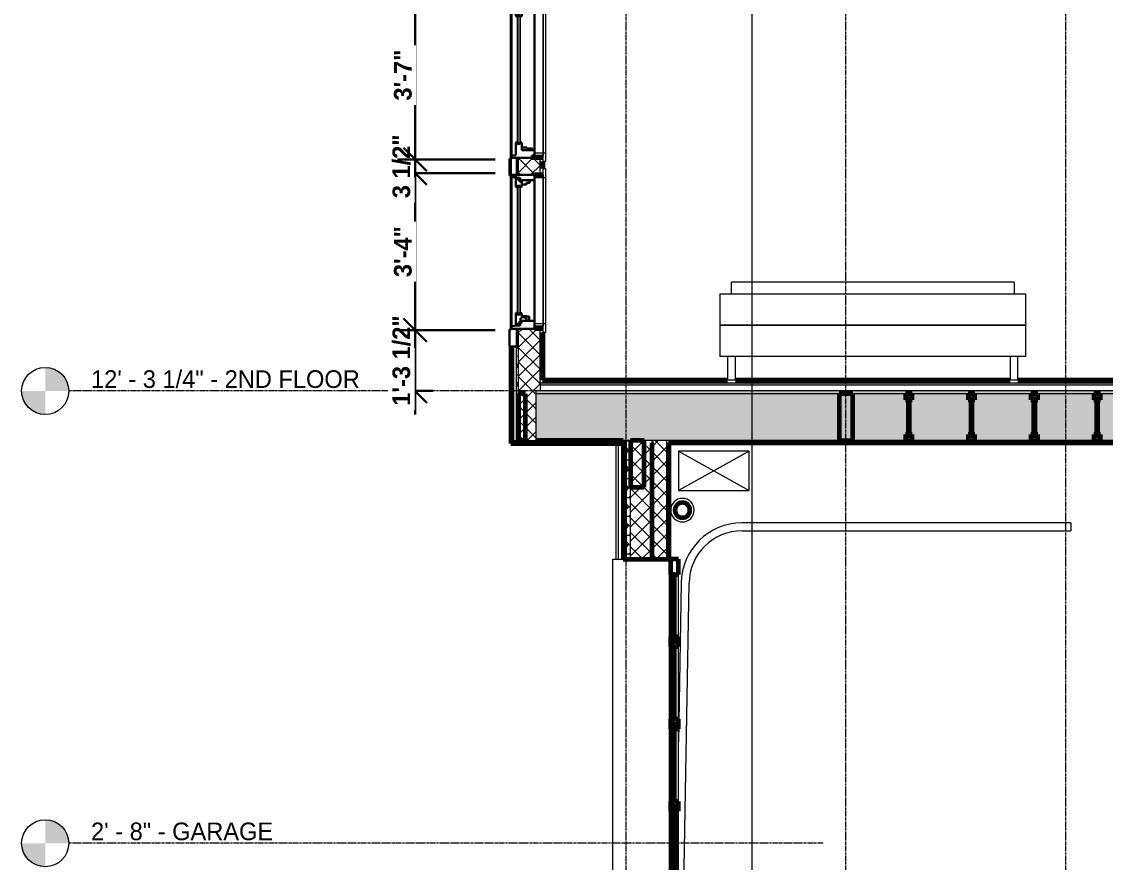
# Model space of a CAD drawing. Header units: inches. Extents: x 1892 to 3485, y -201 to 483.
# Drawn here: x 1891.7 to 2167.9, y 27.1 to 241.4 of the extents above; entities that cross this region are included whole.
import ezdxf

# ---------------------------------------------------------------- set-up
doc = ezdxf.new("R2010")
doc.units = ezdxf.units.IN
doc.header["$MEASUREMENT"] = 0
doc.linetypes.add('Grid Line 1_2_', pattern=[0.875, 0.5, -0.125, 0.125, -0.125])
for name, color, linetype, lineweight in [('A-ANNO-DIMS-1', 211, 'Continuous', 30), ('A-CLNG-1', 13, 'Continuous', 60), ('A-CLNG-PATT-1', 13, 'Continuous', 9), ('A-DOOR', 31, 'Continuous', 18), ('A-DOOR-1', 31, 'Continuous', 60), ('A-FLOR-1', 192, 'Continuous', 60), ('A-FLOR-LEVL', 51, 'Continuous', 9), ('A-FLOR-LEVL-1', 51, 'Grid Line 1_2_', 9), ('A-FLOR-MCUT', 51, 'Continuous', 18), ('A-FLOR-PATT-1', 8, 'Continuous', 9), ('A-GLAZ-1', 151, 'Continuous', 9), ('A-GLAZ-2', 151, 'Continuous', 30), ('A-WALL', 113, 'Continuous', 18), ('A-WALL-PATT-1', 111, 'Continuous', 9), ('G-ANNO-SYMB-1', 111, 'Continuous', 9), ('I-FURN', 30, 'Continuous', 9), ('I-WALL', 2, 'Continuous', 18), ('I-WALL-1', 2, 'Continuous', 60), ('M-HVAC-DUCT-ANNO', 70, 'Continuous', 9), ('S-BEAM', 12, 'Continuous', 9), ('S-BEAM-1', 12, 'Continuous', 60), ('S-COLS', 52, 'Continuous', 9), ('S-FNDN', 32, 'Continuous', 18), ('S-FNDN-1', 32, 'Continuous', 60), ('S-GRID-1', 1, 'Grid Line 1_2_', 9)]:
    doc.layers.add(name, color=color, linetype=linetype, lineweight=lineweight)
doc.styles.add('Century Gothic', font='ufonts.com_century-gothic.ttf', dxfattribs={"height": 4.5})
doc.styles.add('Century Gothic_B', font='GOTHICB.TTF', dxfattribs={"height": 4.5})
doc.dimstyles.new('OD__1_4__Tol__', dxfattribs={"dimscale": 12, "dimtxt": 4.698757, "dimasz": 0.5, "dimexe": 0.375, "dimexo": 0.25, "dimgap": 0.0625, "dimtad": 1, "dimrnd": 0.25, "dimzin": 3, "dimdsep": 46, "dimlunit": 4, "dimtxsty": 'Century Gothic_B', "dimblk1": 'OBLIQUE', "dimblk2": 'OBLIQUE', "dimsah": 1, "dimcen": 0.09, "dimdle": 0.375, "dimazin": 0, "dimtfac": 1, "dimtdec": 4, "dimtix": 1, "dimtmove": 0, "dimatfit": 3, "dimfxl": 1, "dimtvp": 1, "dimtfill": 1, "dimfrac": 2, "dimtolj": 1, "dimtzin": 0, "dimlwd": 30, "dimlwe": 30, "dimarcsym": 2})
pattern_1 = [(0, (2504.583, 124.937), (15.36, 3.84), [0.634, -10.886, 0.634, -10.886, -61.44]), (0, (2504.583, 124.937), (15.36, 3.84), [-23.04, 0.634, -22.406, 0.634, -10.886, -26.88]), (0, (2504.583, 124.937), (15.36, 3.84), [-57.6, 0.634, -7.046, 0.634, -18.566]), (120, (2510.343, 126.857), (-11.005538, 11.38215), [0.634, -10.886, 0.634, -10.886, -61.44]), (120, (2510.343, 126.857), (-11.005538, 11.38215), [-23.04, 0.634, -22.406, 0.634, -10.886, -26.88]), (120, (2510.343, 126.857), (-11.005538, 11.38215), [-57.6, 0.634, -7.046, 0.634, -18.566]), (240, (2512.263, 134.537), (-4.354462, -15.22215), [0.634, -10.886, 0.634, -10.886, -61.44]), (240, (2512.263, 134.537), (-4.354462, -15.22215), [-23.04, 0.634, -22.406, 0.634, -10.886, -26.88]), (240, (2512.263, 134.537), (-4.354462, -15.22215), [-57.6, 0.634, -7.046, 0.634, -18.566])]
pattern_2 = [(45, (2504.583, 124.937), (-1.856155, 1.856155), []), (135, (2504.583, 124.937), (-1.856155, -1.856155), [])]
pattern_3 = [(0, (2504.583, 124.937), (0, 2.399), []), (315, (2504.583, 124.937), (2.398506, 0), [3.393, -3.393]), (45, (2504.583, 124.937), (2.398506, 0), [3.393, -3.393])]
pattern_4 = [(216.87, (2507.782, 132.934), (23.9897714, 15.993643), [3.998, -35.986]), (206.565, (2512.58, 130.535), (-7.99708, -7.99662), [8.941, -8.941]), (198.435, (2512.58, 126.537), (-15.993845, -7.997098), [5.058, -20.23])]

# ---------------------------------------------------------------- blocks, each defined once
blk = doc.blocks.new('Bed-Standard - King 78_ x 80_-1391540-BUILDING SECTION - NORTH_SOUTH - LOOKING WEST')
at = {"layer": 'I-FURN'}
for p, q in [((2144.6, 175), (2072.6, 175)), ((2072.6, 174), (2072.6, 175)), ((2072.6, 172), (2072.6, 174)), ((2144.6, 175), (2144.6, 174)), ((2144.6, 174), (2144.6, 172)), ((2069.6, 172), (2069.6, 164)), ((2069.6, 172), (2070.6, 172)), ((2070.6, 172), (2146.6, 172)), ((2146.6, 172), (2147.6, 172)), ((2147.6, 164), (2147.6, 172)), ((2069.6, 164), (2069.6, 156)), ((2069.6, 164), (2070.6, 164)), ((2070.6, 164), (2069.6, 164)), ((2070.6, 164), (2146.6, 164)), ((2146.6, 164), (2070.6, 164)), ((2146.6, 164), (2147.6, 164)), ((2147.6, 164), (2146.6, 164)), ((2147.6, 156), (2147.6, 164)), ((2070.6, 156), (2069.6, 156)), ((2146.6, 156), (2070.6, 156)), ((2071.6, 156), (2071.6, 150)), ((2073.6, 150), (2073.6, 156)), ((2143.6, 156), (2143.6, 150)), ((2145.6, 150), (2145.6, 156)), ((2147.6, 156), (2146.6, 156)), ((2073.6, 150), (2071.6, 150)), ((2145.6, 150), (2143.6, 150))]:
    blk.add_line(p, q, dxfattribs=at)
blk = doc.blocks.new('Garage Door - GARAGE-1873520-BUILDING SECTION - NORTH_SOUTH - LOOKING WEST')
at = {"layer": 'A-DOOR'}
for p, q in [((2159.06, 113.63), (2075.27, 113.63)), ((2159.06, 113.63), (2159.06, 111.63)), ((2075.27, 111.63), (2159.06, 111.63)), ((2057.06, 84.63), (2057.06, 100.51)), ((2059.06, 84.63), (2059.06, 100.51)), ((2059.77, 98.32), (2059.06, 57.81)), ((2060.42, 20.54), (2061.77, 98.29)), ((2057.06, 63.63), (2057.06, 82.13)), ((2059.06, 63.63), (2059.06, 82.13)), ((2057.06, 42.63), (2057.06, 61.13)), ((2059.06, 42.63), (2059.06, 61.13)), ((2057.06, 24.26), (2057.06, 40.13)), ((2059.06, 24.26), (2059.06, 40.13))]:
    blk.add_line(p, q, dxfattribs=at)
for centre, radius, start, end in [((2060.09, 116.88), 3, 90, 270), ((2060.09, 116.88), 3, 270, 90), ((2075.27, 98.13), 15.5, 90, 179.3049), ((2075.27, 98.13), 13.5, 90, 179.3272)]:
    blk.add_arc(centre, radius, start, end, dxfattribs=at)
at = {"layer": 'A-DOOR-1'}
for p, q in [((2059.06, 104.38), (2057.06, 104.38)), ((2057.06, 104.38), (2057.06, 100.51)), ((2059.06, 100.51), (2059.06, 104.38)), ((2057.06, 100.51), (2059.06, 100.51)), ((2058.06, 100.51), (2057.56, 100.51)), ((2057.56, 100.51), (2057.56, 84.63)), ((2058.06, 84.63), (2058.06, 100.51)), ((2059.06, 84.63), (2057.06, 84.63)), ((2057.06, 84.63), (2057.06, 83.38)), ((2057.06, 83.38), (2059.06, 83.38)), ((2059.06, 83.38), (2057.06, 83.38)), ((2057.06, 83.38), (2057.06, 82.13)), ((2057.56, 84.63), (2058.06, 84.63)), ((2059.06, 83.38), (2059.06, 84.63)), ((2059.06, 82.13), (2059.06, 83.38)), ((2057.06, 82.13), (2059.06, 82.13)), ((2058.06, 82.13), (2057.56, 82.13)), ((2057.56, 82.13), (2057.56, 63.63)), ((2058.06, 63.63), (2058.06, 82.13)), ((2059.06, 63.63), (2057.06, 63.63)), ((2057.06, 63.63), (2057.06, 62.38)), ((2057.56, 63.63), (2058.06, 63.63)), ((2059.06, 62.38), (2059.06, 63.63)), ((2057.06, 62.38), (2059.06, 62.38)), ((2059.06, 62.38), (2057.06, 62.38)), ((2057.06, 62.38), (2057.06, 61.13)), ((2057.06, 61.13), (2059.06, 61.13)), ((2058.06, 61.13), (2057.56, 61.13)), ((2057.56, 61.13), (2057.56, 42.63)), ((2058.06, 42.63), (2058.06, 61.13)), ((2059.06, 61.13), (2059.06, 62.38)), ((2059.06, 42.63), (2057.06, 42.63)), ((2057.06, 42.63), (2057.06, 41.38)), ((2057.56, 42.63), (2058.06, 42.63)), ((2059.06, 41.38), (2059.06, 42.63)), ((2057.06, 41.38), (2059.06, 41.38)), ((2059.06, 41.38), (2057.06, 41.38)), ((2057.06, 41.38), (2057.06, 40.13)), ((2057.06, 40.13), (2059.06, 40.13)), ((2058.56, 40.13), (2057.56, 40.13)), ((2057.56, 40.13), (2057.56, 24.26)), ((2058.56, 24.26), (2058.56, 40.13)), ((2059.06, 40.13), (2059.06, 41.38)), ((2059.06, 24.26), (2057.06, 24.26)), ((2057.06, 24.26), (2057.06, 20.38)), ((2057.56, 24.26), (2058.56, 24.26)), ((2059.06, 20.38), (2059.06, 24.26)), ((2057.06, 20.38), (2059.06, 20.38))]:
    blk.add_line(p, q, dxfattribs=at)
for start, end in [(90, 270), (270, 90)]:
    blk.add_arc((2060.09, 116.88), 1.91, start, end, dxfattribs=at)
blk = doc.blocks.new('Window-Casement-Andersen-A_Series - ACW3434-2462283-BUILDING SECTION - NORTH_SOUTH - LOOKING WEST')
at = {"layer": 'A-GLAZ-1'}
for p, q in [((2022.4, 202.34), (2024.59, 202.34)), ((2022.4, 163.75), (2022.4, 202.34)), ((2022.4, 201.66), (2024.59, 201.66)), ((2024.59, 203.91), (2025.21, 203.91)), ((2024.59, 162.19), (2024.59, 203.91)), ((2024.59, 202.34), (2024.59, 163.75)), ((2024.59, 201.66), (2025.21, 201.66)), ((2025.21, 203.91), (2025.21, 162.19)), ((2017.98, 199.06), (2017.98, 167.24)), ((2018.1, 199.54), (2018.1, 199.06)), ((2018.1, 199.21), (2018.62, 199.21)), ((2018.1, 199.06), (2018.1, 167.24)), ((2018.62, 199.06), (2018.62, 199.54)), ((2018.62, 199.06), (2018.62, 167.24)), ((2018.74, 199.06), (2018.74, 167.24)), ((2018.1, 166.74), (2018.1, 167.24)), ((2018.1, 167.07), (2018.62, 167.07)), ((2018.62, 167.24), (2018.62, 166.74)), ((2022.4, 164.44), (2024.59, 164.44)), ((2024.59, 163.75), (2022.4, 163.75)), ((2024.59, 164.44), (2025.21, 164.44)), ((2025.21, 162.19), (2024.59, 162.19))]:
    blk.add_line(p, q, dxfattribs=at)
at = {"layer": 'A-GLAZ-2'}
for p, q in [((2016.34, 206.62), (2017.84, 206.62)), ((2016.34, 206.62), (2016.52, 206.62)), ((2016.34, 162.99), (2016.34, 206.62)), ((2016.34, 206.12), (2016.34, 205.75)), ((2016.34, 205.75), (2016.34, 202.12)), ((2017.84, 206.62), (2017.84, 202.37)), ((2016.34, 202.12), (2016.52, 202.12)), ((2016.52, 202.37), (2022.4, 202.37)), ((2016.52, 163.12), (2016.52, 202.37)), ((2018.06, 201.57), (2016.52, 201.75)), ((2022.4, 202.37), (2022.4, 163.12)), ((2017.59, 199.25), (2017.59, 201.39)), ((2017.59, 201.39), (2018.07, 201.31)), ((2017.93, 199.06), (2017.59, 199.25)), ((2017.98, 199.06), (2017.93, 199.06)), ((2017.98, 199.54), (2018.74, 199.54)), ((2017.98, 199.54), (2017.98, 199.06)), ((2018.7, 201.57), (2018.06, 201.57)), ((2018.07, 201.31), (2018.07, 201.14)), ((2018.07, 201.14), (2018.57, 201.14)), ((2018.57, 201.14), (2018.57, 200.62)), ((2018.57, 200.62), (2019.19, 200.62)), ((2018.7, 200.81), (2018.7, 201.57)), ((2019.19, 200.81), (2018.7, 200.81)), ((2018.74, 199.54), (2018.74, 199.06)), ((2018.87, 199.06), (2018.74, 199.06)), ((2019.19, 199.38), (2018.87, 199.06)), ((2019.19, 200.94), (2019.19, 199.38)), ((2022.24, 200.94), (2019.19, 200.94)), ((2020.38, 199.9), (2019.19, 199.9)), ((2021.19, 200.26), (2020.38, 200.26)), ((2020.38, 200.26), (2020.38, 199.9)), ((2021.19, 200.94), (2021.19, 200.26)), ((2022.4, 201.1), (2022.24, 200.94)), ((2017.59, 167.04), (2017.93, 167.24)), ((2017.59, 164.11), (2017.59, 167.04)), ((2017.93, 167.24), (2017.98, 167.24)), ((2017.98, 167.24), (2017.98, 166.74)), ((2017.98, 166.74), (2018.74, 166.74)), ((2018.74, 166.74), (2018.74, 167.24)), ((2018.74, 167.24), (2018.87, 167.24)), ((2019.19, 165.82), (2018.81, 165.82)), ((2018.81, 165.82), (2018.81, 164.95)), ((2018.87, 167.24), (2019.19, 166.94)), ((2019.19, 166.94), (2019.19, 165.82)), ((2019.19, 166.31), (2020.38, 166.31)), ((2019.19, 166.04), (2019.62, 166.04)), ((2019.62, 166.04), (2020.38, 165.84)), ((2020.38, 166.31), (2020.39, 166.21)), ((2020.38, 165.84), (2020.38, 165.15)), ((2020.99, 166.21), (2020.39, 166.21)), ((2020.99, 165.15), (2020.99, 166.21)), ((2016.02, 162.94), (2016.52, 163.03)), ((2016.52, 163.03), (2016.34, 162.99)), ((2018.06, 163.92), (2016.52, 163.75)), ((2022.4, 163.12), (2016.52, 163.12)), ((2016.52, 163.12), (2016.52, 163.03)), ((2016.52, 163.03), (2016.52, 163.12)), ((2017.9, 164.16), (2017.59, 164.11)), ((2017.84, 163.12), (2017.84, 161.5)), ((2017.84, 163.12), (2017.84, 158.62)), ((2018.07, 164.16), (2017.9, 164.16)), ((2018.7, 163.92), (2018.06, 163.92)), ((2018.57, 164.36), (2018.07, 164.36)), ((2018.07, 164.36), (2018.07, 164.16)), ((2018.81, 164.95), (2018.57, 164.95)), ((2018.57, 164.95), (2018.57, 164.36)), ((2018.7, 164.69), (2018.7, 163.92)), ((2019.17, 164.69), (2018.7, 164.69)), ((2022.24, 165.15), (2019.17, 165.15)), ((2019.17, 165.15), (2019.17, 164.69)), ((2022.4, 164.99), (2022.24, 165.15)), ((2016.02, 158.62), (2016.02, 162.94)), ((2017.84, 158.62), (2016.02, 158.62)), ((2016.34, 158.62), (2017.84, 158.62))]:
    blk.add_line(p, q, dxfattribs=at)
blk = doc.blocks.new('LVL-Laminated Veneer Lumber - _2_-1 3_4_ x 11 7_8_ LVL-1960453-BUILDING SECTION - NORTH_SOUTH - LOOKING WEST')
at = {"layer": 'S-BEAM-1'}
for p, q in [((2103.52, 146.5), (2100.02, 146.5)), ((2100.02, 146.5), (2100.02, 134.62)), ((2103.52, 134.62), (2103.52, 146.5)), ((2100.02, 134.62), (2103.52, 134.62))]:
    blk.add_line(p, q, dxfattribs=at)
blk = doc.blocks.new('Window-Picture-Andersen-A_Series - 39-1_4_ x 39-1_4_-V8-BUILDING SECTION - NORTH_SOUTH - LOOKING WEST')
at = {"layer": 'A-GLAZ-1'}
for p, q in [((2022.4, 245.84), (2024.59, 245.84)), ((2022.4, 207.25), (2022.4, 245.84)), ((2024.59, 247.41), (2025.21, 247.41)), ((2024.59, 205.69), (2024.59, 247.41)), ((2024.59, 245.84), (2024.59, 207.25)), ((2025.21, 247.41), (2025.21, 205.69)), ((2018.1, 243.04), (2018.1, 242.56)), ((2018.62, 242.56), (2018.62, 243.04)), ((2022.4, 245.16), (2024.59, 245.16)), ((2024.59, 245.16), (2025.21, 245.16)), ((2017.98, 242.56), (2017.98, 210.74)), ((2018.1, 242.71), (2018.62, 242.71)), ((2018.1, 242.56), (2018.1, 210.74)), ((2018.62, 242.56), (2018.62, 210.74)), ((2018.74, 242.56), (2018.74, 210.74)), ((2018.1, 210.24), (2018.1, 210.74)), ((2018.1, 210.57), (2018.62, 210.57)), ((2018.62, 210.74), (2018.62, 210.24)), ((2022.4, 207.94), (2024.59, 207.94)), ((2024.59, 207.25), (2022.4, 207.25)), ((2024.59, 207.94), (2025.21, 207.94)), ((2025.21, 205.69), (2024.59, 205.69))]:
    blk.add_line(p, q, dxfattribs=at)
at = {"layer": 'A-GLAZ-2'}
for p, q in [((2016.34, 250.13), (2017.84, 250.13)), ((2016.34, 250.13), (2017.84, 250.13)), ((2016.34, 206.49), (2016.34, 250.13)), ((2016.34, 249.63), (2016.34, 249.25)), ((2016.34, 249.25), (2016.34, 245.63)), ((2017.84, 250.13), (2017.84, 245.88)), ((2016.52, 245.88), (2022.4, 245.88)), ((2016.52, 206.63), (2016.52, 245.88)), ((2022.4, 245.88), (2022.4, 207.22)), ((2024.46, 245.88), (2022.4, 245.88)), ((2024.46, 245.84), (2024.46, 245.88)), ((2016.34, 245.63), (2016.52, 245.63)), ((2017.59, 245.13), (2016.52, 245.25)), ((2017.59, 242.75), (2017.59, 245.13)), ((2017.98, 243.04), (2018.74, 243.04)), ((2017.98, 243.04), (2017.98, 242.56)), ((2018.74, 243.04), (2018.74, 242.56)), ((2019.19, 244.44), (2019.19, 242.88)), ((2022.24, 244.44), (2019.19, 244.44)), ((2019.19, 243.79), (2020.42, 243.79)), ((2020.42, 243.79), (2020.42, 244.02)), ((2020.42, 244.02), (2021.74, 244.02)), ((2021.74, 244.02), (2021.89, 244.17)), ((2021.89, 244.17), (2021.89, 244.44)), ((2022.24, 244.44), (2022.4, 244.6)), ((2017.93, 242.56), (2017.59, 242.75)), ((2017.98, 242.56), (2017.93, 242.56)), ((2018.87, 242.56), (2018.74, 242.56)), ((2019.19, 242.88), (2018.87, 242.56)), ((2017.59, 210.54), (2017.93, 210.74)), ((2017.59, 207.37), (2017.59, 210.54)), ((2017.93, 210.74), (2017.98, 210.74)), ((2017.98, 210.74), (2017.98, 210.24)), ((2017.98, 210.24), (2018.74, 210.24)), ((2018.74, 210.24), (2018.74, 210.74)), ((2018.74, 210.74), (2018.87, 210.74)), ((2018.87, 210.74), (2019.19, 210.44)), ((2019.19, 210.44), (2019.19, 208.65)), ((2017.59, 207.37), (2016.52, 207.25)), ((2019.19, 209.3), (2020.42, 209.3)), ((2019.19, 208.65), (2022.24, 208.65)), ((2020.42, 209.3), (2020.42, 209.08)), ((2020.42, 209.08), (2021.74, 209.08)), ((2021.74, 209.08), (2021.89, 208.93)), ((2021.74, 207.22), (2021.74, 206.63)), ((2022.4, 207.22), (2021.74, 207.22)), ((2021.89, 208.93), (2021.89, 208.65)), ((2022.24, 208.65), (2022.4, 208.49)), ((2024.46, 206.63), (2024.46, 207.25)), ((2016.02, 206.44), (2016.52, 206.53)), ((2016.02, 202.13), (2016.02, 206.44)), ((2016.52, 206.53), (2016.34, 206.49)), ((2021.74, 206.63), (2016.52, 206.63)), ((2016.52, 206.63), (2016.52, 206.53)), ((2016.52, 206.53), (2016.52, 206.63)), ((2017.84, 206.63), (2017.84, 205)), ((2017.84, 206.63), (2017.84, 202.37)), ((2021.74, 206.63), (2024.46, 206.63)), ((2016.52, 202.13), (2016.02, 202.13)), ((2016.34, 202.13), (2017.84, 202.13))]:
    blk.add_line(p, q, dxfattribs=at)
blk = doc.blocks.new('LVL-Laminated Veneer Lumber - _2_-1 3_4_ x 11 7_8_ LVL-2008976-BUILDING SECTION - NORTH_SOUTH - LOOKING WEST')
at = {"layer": 'S-BEAM-1'}
for p, q in [((2050.34, 134.62), (2046.84, 134.62)), ((2046.84, 134.62), (2046.84, 122.75)), ((2050.34, 122.75), (2050.34, 134.62)), ((2046.84, 122.75), (2050.34, 122.75))]:
    blk.add_line(p, q, dxfattribs=at)
blk = doc.blocks.new('LVL-Laminated Veneer Lumber - 1 3_4_x11 7_8_ LVL-1960503-BUILDING SECTION - NORTH_SOUTH - LOOKING WEST')
at = {"layer": 'S-BEAM-1'}
for p, q in [((2020.09, 146.5), (2018.34, 146.5)), ((2018.34, 146.5), (2018.34, 134.62)), ((2020.09, 134.62), (2020.09, 146.5)), ((2018.34, 134.62), (2020.09, 134.62))]:
    blk.add_line(p, q, dxfattribs=at)
blk = doc.blocks.new('Plywood Web Joist - 11 7_8_ TJI360 _ 16_ O_C_-2000566-BUILDING SECTION - NORTH_SOUTH - LOOKING WEST')
at = {"layer": 'S-BEAM-1'}
for p, q in [((2118.65, 146.5), (2116.9, 146.5)), ((2116.9, 146.5), (2116.9, 145)), ((2118.65, 145), (2118.65, 146.5)), ((2116.9, 145), (2117.59, 145)), ((2117.59, 145), (2117.59, 145.25)), ((2117.59, 145.25), (2117.96, 145.25)), ((2117.96, 145.25), (2117.59, 145.25)), ((2117.59, 145.25), (2117.59, 135.9)), ((2117.96, 145.25), (2117.96, 145)), ((2117.96, 135.9), (2117.96, 145.25)), ((2117.96, 145), (2118.65, 145)), ((2117.59, 136.12), (2116.9, 136.12)), ((2116.9, 136.12), (2116.9, 134.62)), ((2117.59, 135.9), (2117.59, 136.12)), ((2117.96, 135.9), (2117.59, 135.9)), ((2117.59, 135.9), (2117.96, 135.9)), ((2118.65, 136.12), (2117.96, 136.12)), ((2117.96, 136.12), (2117.96, 135.9)), ((2118.65, 134.62), (2118.65, 136.12)), ((2116.9, 134.62), (2118.65, 134.62))]:
    blk.add_line(p, q, dxfattribs=at)
blk = doc.blocks.new('Level - Level Head - Circle-50818-BUILDING SECTION - NORTH_SOUTH - LOOKING WEST')
at = {"layer": 'A-FLOR-LEVL'}
h = blk.add_hatch(color=256, dxfattribs=at)
edge = h.paths.add_edge_path(flags=0)
edge.add_line((1897.68, 32), (1903.68, 32))
edge.add_arc((1897.68, 32), 6, 0, 90)
edge.add_line((1897.68, 38), (1897.68, 32))
h = blk.add_hatch(color=256, dxfattribs=at)
edge = h.paths.add_edge_path(flags=0)
edge.add_line((1897.68, 26), (1897.68, 32))
edge.add_line((1897.68, 32), (1891.68, 32))
edge.add_arc((1897.68, 32), 6, 180, 270)
blk.add_circle((1897.68, 32), 6, dxfattribs=at)
blk = doc.blocks.new('_Oblique')
at = {"color": 0, "linetype": 'ByBlock', "lineweight": -2}
blk.add_line((-0.5, -0.5), (0.5, 0.5), dxfattribs=at)
blk = doc.blocks.new('DIMBLOCK1-BUILDING SECTION - NORTH_SOUTH - LOOKING WEST')
at = {"layer": 'A-ANNO-DIMS-1', "color": 0, "lineweight": 30, "transparency": 16777216}
for p, q in [((1991.96, 162.75), (1991.96, 168.75)), ((2012.34, 162.75), (1987.46, 162.75)), ((1991.96, 147.25), (1991.96, 162.75)), ((1990.72, 147.25), (1996.46, 147.25)), ((1991.96, 147.25), (1991.96, 141.25))]:
    blk.add_line(p, q, dxfattribs=at)
at = {"layer": 'Defpoints', "color": 0, "transparency": 16777216}
blk.add_point((2015.34, 162.75), dxfattribs=at)
at = {"layer": 'A-ANNO-DIMS-1', "color": 0, "lineweight": 30, "transparency": 16777216, "xscale": 5.999999999999999, "yscale": 5.999999999999999, "zscale": 5.999999999999999}
for p, rotation in [((1991.96, 162.75), 270), ((1991.96, 147.25), 90)]:
    blk.add_blockref('_Oblique', p, dxfattribs=dict(at, rotation=rotation))
at = {"layer": 'A-ANNO-DIMS-1', "color": 0, "transparency": 16777216, "insert": (1988.5, 155), "char_height": 4.5, "attachment_point": 5, "rotation": 90, "style": 'Century Gothic_B', "bg_fill": 3, "box_fill_scale": 1.25, "bg_fill_color": 256, "bg_fill_true_color": 13158600, "bg_fill_transparency": 0}
blk.add_mtext('\\A1;1\'-3 1/2"', dxfattribs=at)
at = {"layer": 'Defpoints', "color": 0, "transparency": 16777216}
for p in [(1991.96, 162.75), (1987.72, 147.25)]:
    blk.add_point(p, dxfattribs=at)
blk = doc.blocks.new('DIMBLOCK2-BUILDING SECTION - NORTH_SOUTH - LOOKING WEST')
at = {"layer": 'A-ANNO-DIMS-1', "color": 0, "lineweight": 30, "transparency": 16777216}
for p, q in [((1991.96, 158.25), (1991.96, 207.25)), ((2012.34, 202.75), (1987.46, 202.75)), ((2012.34, 162.75), (1987.46, 162.75))]:
    blk.add_line(p, q, dxfattribs=at)
at = {"layer": 'Defpoints', "color": 0, "transparency": 16777216}
for p in [(1991.96, 202.75), (2015.34, 202.75), (2015.34, 162.75)]:
    blk.add_point(p, dxfattribs=at)
at = {"layer": 'A-ANNO-DIMS-1', "color": 0, "lineweight": 30, "transparency": 16777216, "xscale": 5.999999999999999, "yscale": 5.999999999999999, "zscale": 5.999999999999999}
for p, rotation in [((1991.96, 202.75), 90), ((1991.96, 162.75), 270)]:
    blk.add_blockref('_Oblique', p, dxfattribs=dict(at, rotation=rotation))
at = {"layer": 'A-ANNO-DIMS-1', "color": 0, "transparency": 16777216, "insert": (1988.85, 182.75), "char_height": 4.5, "attachment_point": 5, "rotation": 90, "style": 'Century Gothic_B', "bg_fill": 3, "box_fill_scale": 1.25, "bg_fill_color": 256, "bg_fill_true_color": 13158600, "bg_fill_transparency": 0}
blk.add_mtext('\\A1;3\'-4"', dxfattribs=at)
blk = doc.blocks.new('DIMBLOCK3-BUILDING SECTION - NORTH_SOUTH - LOOKING WEST')
at = {"layer": 'A-ANNO-DIMS-1', "color": 0, "lineweight": 30, "transparency": 16777216}
for p, q in [((1991.96, 206.25), (1991.96, 212.25)), ((2012.34, 206.25), (1987.46, 206.25)), ((1991.96, 202.75), (1991.96, 206.25)), ((2012.34, 202.75), (1987.46, 202.75)), ((1991.96, 202.75), (1991.96, 196.75))]:
    blk.add_line(p, q, dxfattribs=at)
at = {"layer": 'Defpoints', "color": 0, "transparency": 16777216}
for p in [(2015.34, 206.25), (2015.34, 202.75)]:
    blk.add_point(p, dxfattribs=at)
at = {"layer": 'A-ANNO-DIMS-1', "color": 0, "lineweight": 30, "transparency": 16777216, "xscale": 5.999999999999999, "yscale": 5.999999999999999, "zscale": 5.999999999999999}
for p, rotation in [((1991.96, 206.25), 270), ((1991.96, 202.75), 90)]:
    blk.add_blockref('_Oblique', p, dxfattribs=dict(at, rotation=rotation))
at = {"layer": 'A-ANNO-DIMS-1', "color": 0, "transparency": 16777216, "insert": (1988.5, 204.5), "char_height": 4.5, "attachment_point": 5, "rotation": 90, "style": 'Century Gothic_B', "bg_fill": 3, "box_fill_scale": 1.25, "bg_fill_color": 256, "bg_fill_true_color": 13158600, "bg_fill_transparency": 0}
blk.add_mtext('\\A1;3 1/2"', dxfattribs=at)
at = {"layer": 'Defpoints', "color": 0, "transparency": 16777216}
blk.add_point((1991.96, 206.25), dxfattribs=at)
blk = doc.blocks.new('DIMBLOCK4-BUILDING SECTION - NORTH_SOUTH - LOOKING WEST')
at = {"layer": 'A-ANNO-DIMS-1', "color": 0, "lineweight": 30, "transparency": 16777216}
for p, q in [((1991.96, 201.75), (1991.96, 253.75)), ((2012.34, 249.25), (1987.46, 249.25)), ((2012.34, 206.25), (1987.46, 206.25))]:
    blk.add_line(p, q, dxfattribs=at)
at = {"layer": 'Defpoints', "color": 0, "transparency": 16777216}
for p in [(1991.96, 249.25), (2015.34, 249.25), (2015.34, 206.25)]:
    blk.add_point(p, dxfattribs=at)
at = {"layer": 'A-ANNO-DIMS-1', "color": 0, "lineweight": 30, "transparency": 16777216, "xscale": 5.999999999999999, "yscale": 5.999999999999999, "zscale": 5.999999999999999}
for p, rotation in [((1991.96, 249.25), 90), ((1991.96, 206.25), 270)]:
    blk.add_blockref('_Oblique', p, dxfattribs=dict(at, rotation=rotation))
at = {"layer": 'A-ANNO-DIMS-1', "color": 0, "transparency": 16777216, "insert": (1988.85, 227.75), "char_height": 4.5, "attachment_point": 5, "rotation": 90, "style": 'Century Gothic_B', "bg_fill": 3, "box_fill_scale": 1.25, "bg_fill_color": 256, "bg_fill_true_color": 13158600, "bg_fill_transparency": 0}
blk.add_mtext('\\A1;3\'-7"', dxfattribs=at)

msp = doc.modelspace()

# ---------------------------------------------------------------- hatches: boundary and pattern name
at = {"layer": 'A-CLNG-PATT-1'}
h = msp.add_hatch(dxfattribs=at)
h.set_pattern_fill('FP_5', color=256, style=0, pattern_type=2)
h.set_pattern_definition(pattern_4)
h.paths.add_polyline_path([(2020.138, 133.875), (2044.962, 133.875), (2044.962, 134.625), (2016.337, 134.625), (2016.337, 133.875)], flags=0)
at = {"layer": 'A-FLOR-PATT-1'}
h = msp.add_hatch(dxfattribs=at)
h.set_pattern_fill('FP_4', color=256, style=0, pattern_type=2)
h.set_pattern_definition(pattern_3)
h.paths.add_polyline_path([(2546.847, 148.75), (2709.837, 148.75), (2709.837, 149.25), (2540.337, 149.25), (2540.337, 148.75), (2542.307, 148.75)], flags=0)
h.paths.add_polyline_path([(2056.463, 148.75), (2260.087, 148.75), (2260.087, 149.25), (2023.837, 149.25), (2023.837, 148.75)], flags=0)
h = msp.add_hatch(dxfattribs=at)
h.set_pattern_fill('FP_4', color=256, style=0, pattern_type=2)
h.set_pattern_definition(pattern_3)
h.paths.add_polyline_path([(2022.837, 146.5), (2260.087, 146.5), (2260.087, 147.25), (2022.837, 147.25)], flags=0)
h.paths.add_polyline_path([(2715.337, 146.5), (2715.337, 147.25), (2540.337, 147.25), (2540.337, 146.5), (2710.309, 146.5)], flags=0)
h = msp.add_hatch(dxfattribs=at)
h.set_pattern_fill('FP_6', color=256, style=0, pattern_type=2)
h.set_pattern_definition([(161.57, (2504.823, 125.177), (-1.92045124, 0.00015035), [0, -13.661, 1.517, 0]), (18.43, (2504.343, 125.177), (-1.92045124, -0.00015035), [0, -13.661, 1.517, 0]), (108.43, (2504.823, 125.177), (0.9599691, -4.80073665), [4.553, -10.625]), (71.57, (2504.343, 125.177), (0.9599691, 4.80073665), [4.553, -10.625])])
h.paths.add_polyline_path([(2056.087, 134.625), (2260.087, 134.625), (2260.087, 146.5), (2022.837, 146.5), (2022.837, 134.625), (2052.587, 134.625)], flags=0)
h.paths.add_polyline_path([(2715.337, 134.625), (2715.337, 146.5), (2540.337, 146.5), (2540.337, 134.625), (2710.309, 134.625)], flags=0)
h = msp.add_hatch(dxfattribs=at)
h.set_pattern_fill('FP_2', color=256, style=0, pattern_type=2)
h.set_pattern_definition(pattern_1)
h.paths.add_polyline_path([(2044.962, 134), (2044.962, 134.625), (2022.837, 134.625), (2022.837, 134)], flags=0)
h.paths.add_polyline_path([(2056.712, 134), (2260.087, 134), (2260.087, 134.625), (2056.712, 134.625)], flags=0)
h.paths.add_polyline_path([(2673.984, 134), (2709.087, 134), (2709.087, 134.625), (2540.337, 134.625), (2540.337, 134), (2637.659, 134)], flags=0)
at = {"layer": 'A-WALL-PATT-1'}
h = msp.add_hatch(dxfattribs=at)
h.set_pattern_fill('FP_5', color=256, style=0, pattern_type=2)
h.set_pattern_definition(pattern_4)
h.paths.add_polyline_path([(2017.087, 134.625), (2017.087, 158.625), (2016.337, 158.625), (2016.337, 134.625)], flags=0)
h.paths.add_polyline_path([(2016.337, 250.125), (2017.087, 250.125), (2017.087, 352.118), (2016.337, 352.118), (2016.337, 250.125)], flags=0)
h = msp.add_hatch(dxfattribs=at)
h.set_pattern_fill('FP_4', color=256, style=0, pattern_type=2)
h.set_pattern_definition(pattern_3)
h.paths.add_polyline_path([(2018.337, 134.625), (2018.337, 163.125), (2017.837, 163.125), (2017.837, 134.625)], flags=0)
h.paths.add_polyline_path([(2018.337, 202.375), (2018.337, 206.625), (2017.837, 206.625), (2017.837, 202.375)], flags=0)
h.paths.add_polyline_path([(2017.837, 245.875), (2018.337, 245.875), (2018.337, 352.118), (2017.837, 352.118), (2017.837, 250.125)], flags=0)
h = msp.add_hatch(dxfattribs=at)
h.set_pattern_fill('FP_3', color=256, style=0, pattern_type=2)
h.set_pattern_definition(pattern_2)
h.paths.add_polyline_path([(2020.138, 134.625), (2022.837, 134.625), (2022.837, 147.25), (2023.837, 147.25), (2023.837, 163.125), (2018.337, 163.125), (2018.337, 134.625)], flags=0)
h.paths.add_polyline_path([(2023.837, 202.375), (2023.837, 206.625), (2018.337, 206.625), (2018.337, 202.375), (2022.399, 202.375)], flags=0)
h.paths.add_polyline_path([(2018.337, 245.875), (2023.837, 245.875), (2023.837, 352.118), (2018.337, 352.118), (2018.337, 255.116)], flags=0)
h = msp.add_hatch(dxfattribs=at)
h.set_pattern_fill('FP_2', color=256, style=0, pattern_type=2)
h.set_pattern_definition(pattern_1)
h.paths.add_polyline_path([(2023.837, 149.25), (2024.587, 149.25), (2024.587, 163.125), (2023.837, 163.125), (2023.837, 150)], flags=0)
h.paths.add_polyline_path([(2023.837, 202.375), (2024.587, 202.375), (2024.587, 206.625), (2023.837, 206.625), (2023.837, 203.32)], flags=0)
h.paths.add_polyline_path([(2024.587, 245.875), (2024.587, 352.118), (2023.837, 352.118), (2023.837, 245.875)], flags=0)
h = msp.add_hatch(dxfattribs=at)
h.set_pattern_fill('FP_12', color=256, style=0, pattern_type=2)
h.set_pattern_definition([(0, (2504.583, 124.937), (7.68, 1.92), [0.634, -5.126, 0.634, -5.126, -30.72]), (0, (2504.583, 124.937), (7.68, 1.92), [-11.52, 0.634, -10.886, 0.634, -5.126, -13.44]), (0, (2504.583, 124.937), (7.68, 1.92), [-28.8, 0.634, -3.206, 0.634, -8.966]), (120, (2507.463, 125.897), (-5.502769, 5.691075), [0.634, -5.126, 0.634, -5.126, -30.72]), (120, (2507.463, 125.897), (-5.502769, 5.691075), [-11.52, 0.634, -10.886, 0.634, -5.126, -13.44]), (120, (2507.463, 125.897), (-5.502769, 5.691075), [-28.8, 0.634, -3.206, 0.634, -8.966]), (240, (2508.423, 129.737), (-2.177231, -7.611075), [0.634, -5.126, 0.634, -5.126, -30.72]), (240, (2508.423, 129.737), (-2.177231, -7.611075), [-11.52, 0.634, -10.886, 0.634, -5.126, -13.44]), (240, (2508.423, 129.737), (-2.177231, -7.611075), [-28.8, 0.634, -3.206, 0.634, -8.966])])
h.paths.add_polyline_path([(2045.337, 104.382), (2045.837, 104.382), (2045.837, 134.625), (2045.337, 134.625), (2045.337, 104.438)], flags=0)
h = msp.add_hatch(dxfattribs=at)
h.set_pattern_fill('FP_4', color=256, style=0, pattern_type=2)
h.set_pattern_definition(pattern_3)
h.paths.add_polyline_path([(2045.837, 104.382), (2046.837, 104.382), (2046.837, 134.625), (2045.837, 134.625), (2045.837, 104.438)], flags=0)
h = msp.add_hatch(dxfattribs=at)
h.set_pattern_fill('FP_3', color=256, style=0, pattern_type=2)
h.set_pattern_definition(pattern_2)
h.paths.add_polyline_path([(2046.837, 104.382), (2052.337, 104.382), (2052.337, 134.625), (2046.837, 134.625), (2046.837, 104.438)], flags=0)
h = msp.add_hatch(dxfattribs=at)
h.set_pattern_fill('FP_3', color=256, style=0, pattern_type=2)
h.set_pattern_definition(pattern_2)
h.paths.add_polyline_path([(2052.587, 104.382), (2056.087, 104.382), (2056.087, 134.625), (2052.587, 134.625), (2052.587, 104.438)], flags=0)
h = msp.add_hatch(dxfattribs=at)
h.set_pattern_fill('FP_2', color=256, style=0, pattern_type=2)
h.set_pattern_definition(pattern_1)
h.paths.add_polyline_path([(2056.712, 104.382), (2056.712, 134.625), (2056.087, 134.625), (2056.087, 104.382), (2056.463, 104.382)], flags=0)
at = {"layer": 'S-COLS'}
h = msp.add_hatch(dxfattribs=at)
h.set_pattern_fill('FP_7', color=256, style=0, pattern_type=2)
h.set_pattern_definition([(90, (2021.774, 0), (2, -1e-16), [])])
h.paths.add_polyline_path([(2043.212, 104.382), (2044.962, 104.382), (2044.962, 133.875), (2043.212, 133.875), (2043.212, 104.438)], flags=0)

# ---------------------------------------------------------------- linework, layer by layer
at = {"layer": 'A-CLNG-1'}
for p, q in [((2016.337, 134.625), (2016.337, 133.875)), ((2016.337, 133.875), (2044.962, 133.875)), ((2044.962, 134.625), (2022.837, 134.625)), ((2044.962, 133.875), (2044.962, 134.625))]:
    msp.add_line(p, q, dxfattribs=at)
at = {"layer": 'A-FLOR-1'}
for p, q in [((2071.597, 150), (2024.587, 150)), ((2143.597, 150), (2073.597, 150)), ((2709.087, 150), (2145.597, 150)), ((2022.837, 134.625), (2022.837, 134)), ((2022.837, 134), (2044.962, 134)), ((2056.712, 134), (2709.087, 134))]:
    msp.add_line(p, q, dxfattribs=at)
at = {"layer": 'A-FLOR-LEVL-1'}
for p, q in [((2095.953, 147.25), (1903.685, 147.25)), ((2095.953, 32), (1903.685, 32))]:
    msp.add_line(p, q, dxfattribs=at)
at = {"layer": 'A-FLOR-MCUT'}
for p, q in [((2023.837, 149.25), (2023.837, 147.25)), ((2709.837, 149.25), (2023.837, 149.25)), ((2715.337, 147.25), (2022.837, 147.25)), ((2715.337, 146.5), (2022.837, 146.5)), ((2709.837, 148.75), (2023.837, 148.75)), ((2715.337, 134.625), (2044.962, 134.625))]:
    msp.add_line(p, q, dxfattribs=at)
at = {"layer": 'A-WALL'}
for p, q in [((2018.337, 202.375), (2018.337, 206.625)), ((2023.837, 202.375), (2023.837, 206.625)), ((2018.337, 134.625), (2018.337, 163.125)), ((2023.837, 149.25), (2023.837, 163.125)), ((2017.087, 134.625), (2017.087, 158.625)), ((2017.837, 134.625), (2017.837, 158.625)), ((2024.587, 149.25), (2024.587, 150)), ((2022.837, 134.625), (2022.837, 147.25)), ((2017.087, 134.625), (2022.837, 134.625)), ((2045.337, 104.382), (2045.337, 134.625)), ((2045.837, 104.382), (2045.837, 134.625)), ((2046.837, 104.382), (2046.837, 134.625)), ((2052.337, 134), (2052.337, 134.625)), ((2052.587, 104.382), (2052.587, 134.625)), ((2056.087, 104.382), (2056.087, 134.625)), ((2056.712, 134), (2056.712, 134.625))]:
    msp.add_line(p, q, dxfattribs=at)
at = {"layer": 'G-ANNO-SYMB-1'}
msp.add_line((2077.799, 405.77), (2077.799, -196.899), dxfattribs=at)
at = {"layer": 'I-WALL'}
msp.add_line((2056.712, 104.382), (2056.712, 20.466), dxfattribs=at)
at = {"layer": 'I-WALL-1'}
for p, q in [((2024.587, 206.625), (2021.743, 206.625)), ((2024.587, 203.906), (2024.587, 205.688)), ((2022.399, 202.375), (2024.587, 202.375)), ((2024.587, 163.125), (2022.399, 163.125)), ((2024.587, 150), (2024.587, 162.187)), ((2016.337, 158.625), (2016.337, 134.625)), ((2056.712, 104.382), (2056.712, 134)), ((2052.337, 104.382), (2056.712, 104.382))]:
    msp.add_line(p, q, dxfattribs=at)
at = {"layer": 'M-HVAC-DUCT-ANNO'}
for p, q in [((2059.088, 131.875), (2077.088, 121.875)), ((2077.088, 131.875), (2059.088, 121.875)), ((2059.088, 131.875), (2059.088, 121.875)), ((2077.088, 131.875), (2059.088, 131.875)), ((2077.088, 121.875), (2077.088, 131.875)), ((2059.088, 121.875), (2077.088, 121.875))]:
    msp.add_line(p, q, dxfattribs=at)
at = {"layer": 'S-COLS'}
msp.add_line((2043.212, 104.382), (2043.212, 133.875), dxfattribs=at)
at = {"layer": 'S-FNDN'}
for p, q in [((2042.337, 20.61), (2042.337, 104.382)), ((2042.337, 104.382), (2044.962, 104.382))]:
    msp.add_line(p, q, dxfattribs=at)
at = {"layer": 'S-FNDN-1'}
for p, q in [((2044.962, 133.875), (2044.962, 104.382)), ((2052.337, 104.382), (2052.337, 134)), ((2044.962, 104.382), (2052.337, 104.382))]:
    msp.add_line(p, q, dxfattribs=at)
at = {"layer": 'S-GRID-1'}
for p, q in [((2045.774, -165.074), (2045.774, 454.145)), ((2101.774, -165.074), (2101.774, 454.145)), ((2157.774, -165.074), (2157.774, 454.145))]:
    msp.add_line(p, q, dxfattribs=at)

# ---------------------------------------------------------------- block references
at = {"layer": 'A-DOOR'}
msp.add_blockref('Garage Door - GARAGE-1873520-BUILDING SECTION - NORTH_SOUTH - LOOKING WEST', (0, 0), dxfattribs=at)
at = {"layer": 'A-FLOR-LEVL'}
for p in [(0, 115.25), (0, 0)]:
    msp.add_blockref('Level - Level Head - Circle-50818-BUILDING SECTION - NORTH_SOUTH - LOOKING WEST', p, dxfattribs=at)
at = {"layer": 'A-GLAZ-1'}
for name in ['Window-Picture-Andersen-A_Series - 39-1_4_ x 39-1_4_-V8-BUILDING SECTION - NORTH_SOUTH - LOOKING WEST', 'Window-Casement-Andersen-A_Series - ACW3434-2462283-BUILDING SECTION - NORTH_SOUTH - LOOKING WEST']:
    msp.add_blockref(name, (0, 0), dxfattribs=at)
at = {"layer": 'I-FURN'}
msp.add_blockref('Bed-Standard - King 78_ x 80_-1391540-BUILDING SECTION - NORTH_SOUTH - LOOKING WEST', (0, 0), dxfattribs=at)
at = {"layer": 'S-BEAM'}
for name, p in [('LVL-Laminated Veneer Lumber - 1 3_4_x11 7_8_ LVL-1960503-BUILDING SECTION - NORTH_SOUTH - LOOKING WEST', (0, 0)), ('LVL-Laminated Veneer Lumber - _2_-1 3_4_ x 11 7_8_ LVL-1960453-BUILDING SECTION - NORTH_SOUTH - LOOKING WEST', (0, 0)), ('Plywood Web Joist - 11 7_8_ TJI360 _ 16_ O_C_-2000566-BUILDING SECTION - NORTH_SOUTH - LOOKING WEST', (0, 0)), ('Plywood Web Joist - 11 7_8_ TJI360 _ 16_ O_C_-2000566-BUILDING SECTION - NORTH_SOUTH - LOOKING WEST', (16, 0)), ('Plywood Web Joist - 11 7_8_ TJI360 _ 16_ O_C_-2000566-BUILDING SECTION - NORTH_SOUTH - LOOKING WEST', (32, 0)), ('Plywood Web Joist - 11 7_8_ TJI360 _ 16_ O_C_-2000566-BUILDING SECTION - NORTH_SOUTH - LOOKING WEST', (48, 0)), ('LVL-Laminated Veneer Lumber - _2_-1 3_4_ x 11 7_8_ LVL-2008976-BUILDING SECTION - NORTH_SOUTH - LOOKING WEST', (0, 0))]:
    msp.add_blockref(name, p, dxfattribs=at)

# ---------------------------------------------------------------- texts
at = {"layer": 'A-FLOR-LEVL', "char_height": 4.5, "attachment_point": 1, "style": 'Century Gothic'}
for s, insert, width in [('12\' - 3 1/4" - 2ND FLOOR', (1909.36, 152.525), 87.567), ('2\' - 8" - GARAGE', (1909.36, 37.275), 59.388)]:
    msp.add_mtext(s, dxfattribs=dict(at, insert=insert, width=width))

# ---------------------------------------------------------------- next in the draw order: dimensions: what is measured, and where the dimension line sits
at = {"layer": 'A-ANNO-DIMS-1'}
dim = msp.add_linear_dim(base=(1991.96, 162.75), p1=(1987.717, 147.25), p2=(2015.337, 162.75), angle=90, dimstyle='OD__1_4__Tol__', override={"dimpost": '<>', "dimfxl": 31.671313}, dxfattribs=at)
dim.commit()
dim.dimension.update_dxf_attribs({"geometry": 'DIMBLOCK1-BUILDING SECTION - NORTH_SOUTH - LOOKING WEST', "text_midpoint": (1988.495, 155)})

# ---------------------------------------------------------------- next in the draw order: dimensions: what is measured, and where the dimension line sits
dim = msp.add_linear_dim(base=(1991.96, 202.75), p1=(2015.337, 162.75), p2=(2015.337, 202.75), angle=90, dimstyle='OD__1_4__Tol__', override={"dimpost": '<>', "dimfxl": 40}, dxfattribs=at)
dim.commit()
dim.dimension.update_dxf_attribs({"geometry": 'DIMBLOCK2-BUILDING SECTION - NORTH_SOUTH - LOOKING WEST', "text_midpoint": (1988.847, 182.75)})

# ---------------------------------------------------------------- next in the draw order: dimensions: what is measured, and where the dimension line sits
dim = msp.add_linear_dim(base=(1991.96, 206.25), p1=(2015.337, 202.75), p2=(2015.337, 206.25), angle=90, dimstyle='OD__1_4__Tol__', override={"dimpost": '<>', "dimfxl": 3.5}, dxfattribs=at)
dim.commit()
dim.dimension.update_dxf_attribs({"geometry": 'DIMBLOCK3-BUILDING SECTION - NORTH_SOUTH - LOOKING WEST', "text_midpoint": (1988.495, 204.5)})

# ---------------------------------------------------------------- next in the draw order: dimensions: what is measured, and where the dimension line sits
dim = msp.add_linear_dim(base=(1991.96, 249.25), p1=(2015.337, 206.25), p2=(2015.337, 249.25), angle=90, dimstyle='OD__1_4__Tol__', override={"dimpost": '<>', "dimfxl": 43}, dxfattribs=at)
dim.commit()
dim.dimension.update_dxf_attribs({"geometry": 'DIMBLOCK4-BUILDING SECTION - NORTH_SOUTH - LOOKING WEST', "text_midpoint": (1988.847, 227.75)})

doc.saveas('drawing.dxf')
